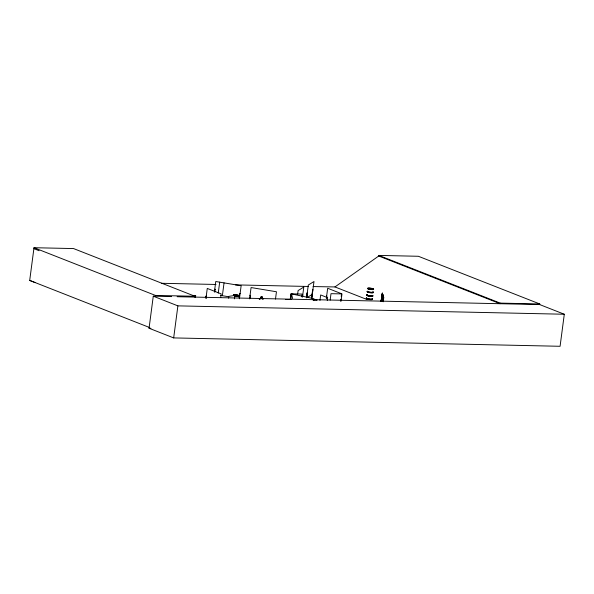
<?xml version="1.0" encoding="UTF-8"?>
<svg xmlns="http://www.w3.org/2000/svg" width="594" height="594" viewBox="0 0 594 594"><rect width="100%" height="100%" fill="white"/><g stroke="black" fill="none" stroke-linecap="round" stroke-linejoin="round"><path stroke-width="0.89" d="M381.445 298.53L381.489 299.435M381.905 295.715L381.86 296.792L382.165 295.129L381.838 297.104M381.808 296.636L381.972 296.109L382.388 296.332M381.051 301.358L381.207 299.918M381.096 301.425L381.2 299.933M34.927 282.499L29.7 280.427L34.007 247.713L73.559 248.567L194.951 296.265L194.542 297.089M177.116 296.71L539.686 304.574L564.3 314.241L560.083 346.287L173.671 337.912L149.057 328.237L153.274 296.191L171.614 296.592M173.671 337.912L177.888 305.865L153.274 296.191M195.419 297.364L195.701 295.738L194.26 295.433M205.866 297.973L206.096 296.213L206.474 296.302L206.244 298.069M206.007 297.98L207.269 288.424L221.176 293.889L220.701 297.557M206.103 298.069L206.096 296.213M214.397 291.951L215.771 281.511L241.142 285.714L239.419 298.797M214.828 292.018L215.206 289.345L214.783 289.278L215.206 289.345M218.243 293.146L219.691 282.165M222.364 295.701L224.049 282.885M228.593 298.188L228.839 296.361L235.499 295.344M234.385 298.864L234.868 295.196L235.759 295.263L235.165 295.032M239.1 297.846L239.679 293.436L240.147 293.481M249.562 298.893L251.091 287.555L276.455 291.758L275.49 299.079M250.111 298.084L250.49 295.411L250.059 295.344L250.49 295.411M260.914 297.015L262.266 297.045L260.885 297L260.744 298.641L259.972 299.146M262.585 299.198L261.976 298.663L262.184 297.082M262.006 298.671L262.236 297.03M290.258 299.257L290.986 293.763L314.018 298.737L313.773 300.571M290.429 299.339L291.157 293.844L302.138 294.082L301.774 296.829M290.785 299.398L291.513 293.904L292.575 298.396M297.616 294.253L298.099 290.585L303.794 287.058L302.465 297.134M302.279 296.644L302.769 294.847L302.443 296.673M306.526 297.23L307.202 292.76L306.786 297.2M306.69 297.26L308.293 285.061L313.988 281.526L311.798 298.143M311.538 298.173L312.585 290.236M311.709 298.203L312.867 289.382M314.159 299.71L314.805 299.51L312.956 299.517M315.488 299.903L314.686 299.888L314.746 299.487L317.174 300.141M319.951 300.453L320.671 294.958L327.628 297.698L327.272 300.445M326.351 298.344L327.673 288.268L341.587 293.74L341.231 296.488M326.514 297.913L326.507 296.057L326.886 296.154L326.655 297.921M330.16 300.089L330.999 293.674L341.981 293.911L341.023 301.24M340.622 301.061L340.867 299.235M367.07 299.539L334.949 286.939L378.742 256.014L378.824 255.413L418.376 256.274L539.768 303.972L539.686 304.574M381.088 301.24L382.38 293.072L382.172 293.584M381.207 301.188L382.039 295.233M381.244 301.277L381.69 297.527M382.328 293.065L382.113 295.107M381.363 301.485L382.276 294.483L381.875 295.099M381.994 296.755L382.595 294.758L383.33 295.092L382.417 301.44L381.779 301.128L381.608 299.703M383.093 296.71L383.33 295.092M383.033 301.165L383.397 298.418L383.375 301.262M378.824 255.413L500.215 303.111L500.133 303.712L378.742 256.014M381.385 300.831L381.69 299.198M381.816 296.532L382.12 294.646M381.459 299.086L381.667 297.839M235.707 295.151L235.224 295.159M382.031 294.899L381.808 295.708M381.69 296.658L381.972 296.168M370.27 288.625L370.946 288.498M370.938 288.602L370.181 288.484L370.693 288.417M259.251 299.109L259.801 298.559L262.949 298.693L263.335 299.213M259.281 299.116L259.801 298.559M306.608 297.876L312.303 294.349M370.344 288.558L370.715 288.55M370.931 289.456L370.396 289.389L370.79 289.241M370.47 289.367L370.619 289.256M285.551 299.495L291.097 299.458M312.904 299.918L314.753 299.911M161.486 283.286L216.016 284.467M235.424 284.882L308.435 286.471M313.053 286.568L335.001 286.939M194.951 296.265L155.398 295.411L34.007 247.713M500.215 303.111L539.768 303.972M177.888 305.865L564.3 314.241M149.057 328.237L150.913 328.282M381.92 296.109L383.546 296.926L383.731 297.557L383.175 301.789L383.687 297.549L383.071 296.666M238.016 296.257L237.808 296.287M220.619 295.411L228.66 296.748M194.283 295.508L195.649 295.782M314.746 299.487L316.372 300.126M29.7 280.427L149.369 327.442M33.88 248.648L39.107 250.72M382.61 294.824L383.301 295.129M372.765 296.176A3.059 0.505 7.5 0 1 369.379 296.25A3.059 0.505 7.5 0 1 366.795 295.292M372.728 295.827A3.111 0.512 7.5 0 1 369.802 296.109A3.111 0.512 7.5 0 1 366.773 295.077M372.26 298.99A3.052 0.505 7.5 0 1 368.985 299.213A3.052 0.505 7.5 0 1 366.698 298.166M372.275 298.789A3.044 0.505 7.5 0 1 369.015 299.012A3.044 0.505 7.5 0 1 366.736 297.965M372.29 298.871A3.074 0.505 7.5 0 1 369 299.094A3.074 0.505 7.5 0 1 366.698 298.039M372.876 292.122A3.111 0.512 7.5 0 1 370.27 292.575A3.111 0.512 7.5 0 1 367.538 291.454M372.735 295.433A3.059 0.505 7.5 0 1 369.453 295.656A3.059 0.505 7.5 0 1 367.166 294.609M372.809 292.33A3.059 0.505 7.5 0 1 370.634 292.812A3.059 0.505 7.5 0 1 367.255 291.751M372.75 295.641A3.111 0.512 7.5 0 1 369.023 295.812A3.111 0.512 7.5 0 1 367.575 294.758M372.898 291.944A3.111 0.512 7.5 0 1 370.693 292.434A3.111 0.512 7.5 0 1 367.263 291.357M373.195 291.899A3.059 0.505 7.5 0 1 370.314 292.174A3.059 0.505 7.5 0 1 367.337 291.157M372.208 299.317A3.044 0.505 7.5 0 1 368.948 299.539A3.044 0.505 7.5 0 1 366.661 298.492M372.252 299.138A3.074 0.505 7.5 0 1 368.963 299.369A3.074 0.505 7.5 0 1 366.669 298.314M383.293 297.349L382.625 298.96L382.796 301.054L382.439 299.228L381.645 300.475L382.343 298.812L382.15 296.8L382.974 297.23L382.588 300.178L381.949 299.866L382.336 296.926L382.521 298.515L383.293 297.349M194.513 295.812L194.438 296.339L195.307 296.517L195.374 295.99L194.513 295.812M261.115 297.327L261.048 297.846L261.857 297.869L261.924 297.342L261.115 297.327M382.692 295.136L383.033 295.864L382.692 295.136M234.571 295.545A3.052 0.505 7.5 0 0 239.575 295.923A3.052 0.505 7.5 0 0 235.714 294.832A3.052 0.505 7.5 0 0 234.571 295.545M236.724 295.24A3.044 0.505 7.5 0 0 233.694 295.515A3.052 0.505 7.5 0 1 236.716 295.248A3.044 0.505 7.5 0 1 239.367 296.287A3.052 0.505 7.5 0 1 234.526 295.849A3.044 0.505 7.5 0 0 239.367 296.287A3.052 0.505 7.5 0 0 236.716 295.248M234.541 295.663A3.074 0.505 7.5 0 0 239.575 296.042A3.074 0.505 7.5 0 0 235.699 294.943A3.074 0.505 7.5 0 0 234.541 295.663M368.555 288.795A3.052 0.505 7.5 0 0 373.604 289.196A3.052 0.505 7.5 0 0 369.847 288.105A3.052 0.505 7.5 0 0 368.555 288.795M368.518 289.092A3.044 0.505 7.5 0 0 373.559 289.501A3.044 0.505 7.5 0 0 369.81 288.402A3.044 0.505 7.5 0 0 368.518 289.092M368.525 288.914A3.074 0.505 7.5 0 0 373.604 289.323A3.074 0.505 7.5 0 0 369.824 288.224A3.074 0.505 7.5 0 0 368.525 288.914"/></g></svg>
